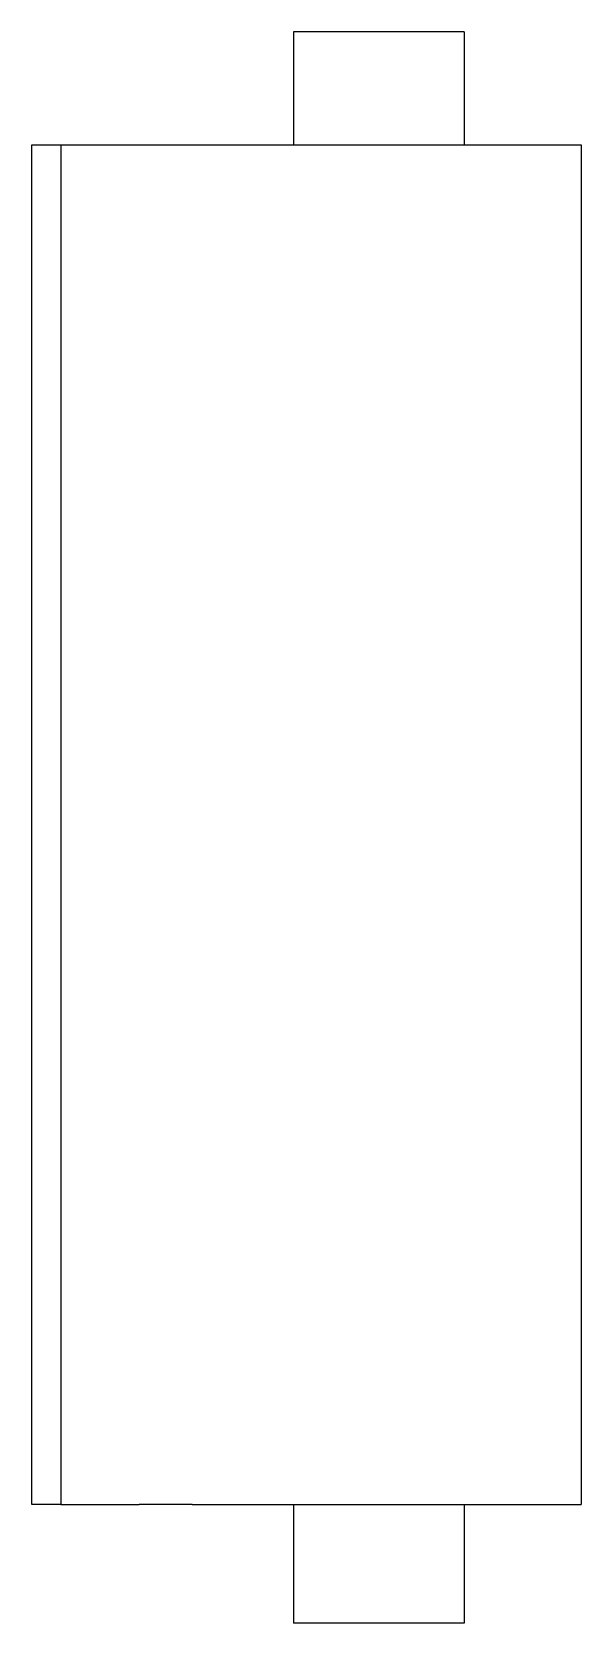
# Model space of a CAD drawing. Header units: metres. Extents: x -19 to 0, y 0 to 55.
import ezdxf

# ---------------------------------------------------------------- set-up
doc = ezdxf.new("R2010")
doc.units = ezdxf.units.M

msp = doc.modelspace()

# ---------------------------------------------------------------- linework, layer by layer
for points in [[(-9.95, 55), (-9.95, 54.922), (-9.95, 54.844), (-9.95, 54.766), (-9.95, 54.688), (-9.95, 54.61), (-9.95, 54.532), (-9.95, 54.454), (-9.95, 54.376), (-9.95, 54.298), (-9.95, 54.22), (-9.95, 54.142), (-9.95, 54.064), (-9.95, 53.986), (-9.95, 53.908), (-9.95, 53.83), (-9.95, 53.752), (-9.95, 53.674), (-9.95, 53.596), (-9.95, 53.518), (-9.95, 53.44), (-9.95, 53.362), (-9.95, 53.284), (-9.95, 53.206), (-9.95, 53.128), (-9.95, 53.05), (-9.95, 52.972), (-9.95, 52.894), (-9.95, 52.816), (-9.95, 52.738), (-9.95, 52.66), (-9.95, 52.582), (-9.95, 52.504), (-9.95, 52.426), (-9.95, 52.348), (-9.95, 52.27), (-9.95, 52.192), (-9.95, 52.114), (-9.95, 52.036), (-9.95, 51.958), (-9.95, 51.88), (-9.95, 51.802), (-9.95, 51.724), (-9.95, 51.646), (-9.95, 51.568), (-9.95, 51.49), (-9.95, 51.412), (-9.95, 51.334), (-9.95, 51.256), (-9.95, 51.178), (-9.95, 51.1)], [(-7, 55), (-7.092, 55), (-7.185, 55), (-7.277, 55), (-7.369, 55), (-7.461, 55), (-7.552, 55), (-7.643, 55), (-7.733, 55), (-7.822, 55), (-7.911, 55), (-7.999, 55), (-8.084, 55), (-8.17, 55), (-8.256, 55), (-8.338, 55), (-8.419, 55), (-8.5, 55), (-8.58, 55), (-8.656, 55), (-8.731, 55), (-8.807, 55), (-8.879, 55), (-8.948, 55), (-9.017, 55), (-9.086, 55), (-9.148, 55), (-9.209, 55), (-9.271, 55), (-9.329, 55), (-9.383, 55), (-9.437, 55), (-9.49, 55), (-9.536, 55), (-9.581, 55), (-9.626, 55), (-9.668, 55), (-9.703, 55), (-9.739, 55), (-9.774, 55), (-9.803, 55), (-9.828, 55), (-9.854, 55), (-9.878, 55), (-9.894, 55), (-9.909, 55), (-9.925, 55), (-9.934, 55), (-9.94, 55), (-9.945, 55), (-9.95, 55)], [(-4.05, 55), (-4.055, 55), (-4.06, 55), (-4.066, 55), (-4.075, 55), (-4.091, 55), (-4.106, 55), (-4.122, 55), (-4.146, 55), (-4.172, 55), (-4.197, 55), (-4.226, 55), (-4.261, 55), (-4.297, 55), (-4.332, 55), (-4.374, 55), (-4.419, 55), (-4.464, 55), (-4.51, 55), (-4.563, 55), (-4.617, 55), (-4.671, 55), (-4.729, 55), (-4.791, 55), (-4.852, 55), (-4.914, 55), (-4.983, 55), (-5.052, 55), (-5.121, 55), (-5.193, 55), (-5.269, 55), (-5.344, 55), (-5.42, 55), (-5.5, 55), (-5.581, 55), (-5.662, 55), (-5.744, 55), (-5.83, 55), (-5.916, 55), (-6.001, 55), (-6.089, 55), (-6.178, 55), (-6.267, 55), (-6.357, 55), (-6.448, 55), (-6.539, 55), (-6.631, 55), (-6.723, 55), (-6.815, 55), (-6.908, 55), (-7, 55)], [(-4.05, 55), (-4.05, 54.922), (-4.05, 54.844), (-4.05, 54.766), (-4.05, 54.688), (-4.05, 54.61), (-4.05, 54.532), (-4.05, 54.454), (-4.05, 54.376), (-4.05, 54.298), (-4.05, 54.22), (-4.05, 54.142), (-4.05, 54.064), (-4.05, 53.986), (-4.05, 53.908), (-4.05, 53.83), (-4.05, 53.752), (-4.05, 53.674), (-4.05, 53.596), (-4.05, 53.518), (-4.05, 53.44), (-4.05, 53.362), (-4.05, 53.284), (-4.05, 53.206), (-4.05, 53.128), (-4.05, 53.05), (-4.05, 52.972), (-4.05, 52.894), (-4.05, 52.816), (-4.05, 52.738), (-4.05, 52.66), (-4.05, 52.582), (-4.05, 52.504), (-4.05, 52.426), (-4.05, 52.348), (-4.05, 52.27), (-4.05, 52.192), (-4.05, 52.114), (-4.05, 52.036), (-4.05, 51.958), (-4.05, 51.88), (-4.05, 51.802), (-4.05, 51.724), (-4.05, 51.646), (-4.05, 51.568), (-4.05, 51.49), (-4.05, 51.412), (-4.05, 51.334), (-4.05, 51.256), (-4.05, 51.178), (-4.05, 51.1)], [(-19, 4.1), (-19, 5.04), (-19, 5.98), (-19, 6.92), (-19, 7.86), (-19, 8.8), (-19, 9.74), (-19, 10.68), (-19, 11.62), (-19, 12.56), (-19, 13.5), (-19, 14.44), (-19, 15.38), (-19, 16.32), (-19, 17.26), (-19, 18.2), (-19, 19.14), (-19, 20.08), (-19, 21.02), (-19, 21.96), (-19, 22.9), (-19, 23.84), (-19, 24.78), (-19, 25.72), (-19, 26.66), (-19, 27.6), (-19, 28.54), (-19, 29.48), (-19, 30.42), (-19, 31.36), (-19, 32.3), (-19, 33.24), (-19, 34.18), (-19, 35.12), (-19, 36.06), (-19, 37), (-19, 37.94), (-19, 38.88), (-19, 39.82), (-19, 40.76), (-19, 41.7), (-19, 42.64), (-19, 43.58), (-19, 44.52), (-19, 45.46), (-19, 46.4), (-19, 47.34), (-19, 48.28), (-19, 49.22), (-19, 50.16), (-19, 51.1)], [(-19, 51.1), (-18.98, 51.1), (-18.96, 51.1), (-18.94, 51.1), (-18.92, 51.1), (-18.9, 51.1), (-18.88, 51.1), (-18.86, 51.1), (-18.84, 51.1), (-18.82, 51.1), (-18.8, 51.1), (-18.78, 51.1), (-18.76, 51.1), (-18.74, 51.1), (-18.72, 51.1), (-18.7, 51.1), (-18.68, 51.1), (-18.66, 51.1), (-18.64, 51.1), (-18.62, 51.1), (-18.6, 51.1), (-18.58, 51.1), (-18.56, 51.1), (-18.54, 51.1), (-18.52, 51.1), (-18.5, 51.1), (-18.48, 51.1), (-18.46, 51.1), (-18.44, 51.1), (-18.42, 51.1), (-18.4, 51.1), (-18.38, 51.1), (-18.36, 51.1), (-18.34, 51.1), (-18.32, 51.1), (-18.3, 51.1), (-18.28, 51.1), (-18.26, 51.1), (-18.24, 51.1), (-18.22, 51.1), (-18.2, 51.1), (-18.18, 51.1), (-18.16, 51.1), (-18.14, 51.1), (-18.12, 51.1), (-18.1, 51.1), (-18.08, 51.1), (-18.06, 51.1), (-18.04, 51.1), (-18.02, 51.1), (-18, 51.1)], [(-18, 51.1), (-17.946, 51.1), (-17.892, 51.1), (-17.837, 51.1), (-17.783, 51.1), (-17.729, 51.1), (-17.675, 51.1), (-17.621, 51.1), (-17.567, 51.1), (-17.512, 51.1), (-17.458, 51.1), (-17.404, 51.1), (-17.35, 51.1), (-17.296, 51.1), (-17.242, 51.1), (-17.187, 51.1), (-17.133, 51.1), (-17.079, 51.1), (-17.025, 51.1), (-16.971, 51.1), (-16.917, 51.1), (-16.862, 51.1), (-16.808, 51.1), (-16.754, 51.1), (-16.7, 51.1), (-16.646, 51.1), (-16.592, 51.1), (-16.537, 51.1), (-16.483, 51.1), (-16.429, 51.1), (-16.375, 51.1), (-16.321, 51.1), (-16.267, 51.1), (-16.212, 51.1), (-16.158, 51.1), (-16.104, 51.1), (-16.05, 51.1), (-15.996, 51.1), (-15.942, 51.1), (-15.887, 51.1), (-15.833, 51.1), (-15.779, 51.1), (-15.725, 51.1), (-15.671, 51.1), (-15.617, 51.1), (-15.562, 51.1), (-15.508, 51.1), (-15.454, 51.1), (-15.4, 51.1), (-15.346, 51.1), (-15.292, 51.1)], [(-18, 51.1), (-18, 50.16), (-18, 49.22), (-18, 48.28), (-18, 47.34), (-18, 46.4), (-18, 45.46), (-18, 44.52), (-18, 43.58), (-18, 42.64), (-18, 41.7), (-18, 40.76), (-18, 39.82), (-18, 38.88), (-18, 37.94), (-18, 37), (-18, 36.06), (-18, 35.12), (-18, 34.18), (-18, 33.24), (-18, 32.3), (-18, 31.36), (-18, 30.42), (-18, 29.48), (-18, 28.54), (-18, 27.6), (-18, 26.66), (-18, 25.72), (-18, 24.78), (-18, 23.84), (-18, 22.9), (-18, 21.96), (-18, 21.02), (-18, 20.08), (-18, 19.14), (-18, 18.2), (-18, 17.26), (-18, 16.32), (-18, 15.38), (-18, 14.44), (-18, 13.5), (-18, 12.56), (-18, 11.62), (-18, 10.68), (-18, 9.74), (-18, 8.8), (-18, 7.86), (-18, 6.92), (-18, 5.98), (-18, 5.04), (-18, 4.1)], [(-15.292, 51.1), (-15.245, 51.1), (-15.198, 51.1), (-15.151, 51.1), (-15.105, 51.1), (-15.058, 51.1), (-15.012, 51.1), (-14.965, 51.1), (-14.919, 51.1), (-14.873, 51.1), (-14.828, 51.1), (-14.782, 51.1), (-14.737, 51.1), (-14.692, 51.1), (-14.647, 51.1), (-14.604, 51.1), (-14.56, 51.1), (-14.516, 51.1), (-14.473, 51.1), (-14.431, 51.1), (-14.389, 51.1), (-14.347, 51.1), (-14.306, 51.1), (-14.266, 51.1), (-14.226, 51.1), (-14.186, 51.1), (-14.148, 51.1), (-14.11, 51.1), (-14.072, 51.1), (-14.035, 51.1), (-14, 51.1), (-13.964, 51.1), (-13.929, 51.1), (-13.896, 51.1), (-13.863, 51.1), (-13.83, 51.1), (-13.798, 51.1), (-13.768, 51.1), (-13.738, 51.1), (-13.708, 51.1), (-13.681, 51.1), (-13.654, 51.1), (-13.627, 51.1), (-13.601, 51.1), (-13.577, 51.1), (-13.554, 51.1), (-13.53, 51.1), (-13.509, 51.1), (-13.489, 51.1), (-13.469, 51.1), (-13.449, 51.1)], [(-13.449, 51.1), (-13.266, 51.1), (-13.083, 51.1), (-12.9, 51.1), (-12.691, 51.1), (-12.446, 51.1), (-12.201, 51.1), (-11.956, 51.1), (-11.666, 51.1), (-11.368, 51.1), (-11.071, 51.1), (-10.761, 51.1), (-10.422, 51.1), (-10.083, 51.1), (-9.745, 51.1), (-9.385, 51.1), (-9.018, 51.1), (-8.651, 51.1), (-8.281, 51.1), (-7.9, 51.1), (-7.518, 51.1), (-7.137, 51.1), (-6.755, 51.1), (-6.374, 51.1), (-5.993, 51.1), (-5.611, 51.1), (-5.245, 51.1), (-4.878, 51.1), (-4.512, 51.1), (-4.158, 51.1), (-3.82, 51.1), (-3.483, 51.1), (-3.145, 51.1), (-2.844, 51.1), (-2.548, 51.1), (-2.252, 51.1), (-1.971, 51.1), (-1.729, 51.1), (-1.486, 51.1), (-1.243, 51.1), (-1.045, 51.1), (-0.865, 51.1), (-0.685, 51.1), (-0.514, 51.1), (-0.403, 51.1), (-0.292, 51.1), (-0.181, 51.1), (-0.112, 51.1), (-0.075, 51.1), (-0.037, 51.1), (0, 51.1)], [(0, 51.1), (0, 50.16), (0, 49.22), (0, 48.28), (0, 47.34), (0, 46.4), (0, 45.46), (0, 44.52), (0, 43.58), (0, 42.64), (0, 41.7), (0, 40.76), (0, 39.82), (0, 38.88), (0, 37.94), (0, 37), (0, 36.06), (0, 35.12), (0, 34.18), (0, 33.24), (0, 32.3), (0, 31.36), (0, 30.42), (0, 29.48), (0, 28.54), (0, 27.6), (0, 26.66), (0, 25.72), (0, 24.78), (0, 23.84), (0, 22.9), (0, 21.96), (0, 21.02), (0, 20.08), (0, 19.14), (0, 18.2), (0, 17.26), (0, 16.32), (0, 15.38), (0, 14.44), (0, 13.5), (0, 12.56), (0, 11.62), (0, 10.68), (0, 9.74), (0, 8.8), (0, 7.86), (0, 6.92), (0, 5.98), (0, 5.04), (0, 4.1)], [(-18, 4.1), (-18.02, 4.1), (-18.04, 4.1), (-18.06, 4.1), (-18.08, 4.1), (-18.1, 4.1), (-18.12, 4.1), (-18.14, 4.1), (-18.16, 4.1), (-18.18, 4.1), (-18.2, 4.1), (-18.22, 4.1), (-18.24, 4.1), (-18.26, 4.1), (-18.28, 4.1), (-18.3, 4.1), (-18.32, 4.1), (-18.34, 4.1), (-18.36, 4.1), (-18.38, 4.1), (-18.4, 4.1), (-18.42, 4.1), (-18.44, 4.1), (-18.46, 4.1), (-18.48, 4.1), (-18.5, 4.1), (-18.52, 4.1), (-18.54, 4.1), (-18.56, 4.1), (-18.58, 4.1), (-18.6, 4.1), (-18.62, 4.1), (-18.64, 4.1), (-18.66, 4.1), (-18.68, 4.1), (-18.7, 4.1), (-18.72, 4.1), (-18.74, 4.1), (-18.76, 4.1), (-18.78, 4.1), (-18.8, 4.1), (-18.82, 4.1), (-18.84, 4.1), (-18.86, 4.1), (-18.88, 4.1), (-18.9, 4.1), (-18.92, 4.1), (-18.94, 4.1), (-18.96, 4.1), (-18.98, 4.1), (-19, 4.1)], [(-18, 4.1), (-17.946, 4.1), (-17.892, 4.1), (-17.837, 4.1), (-17.783, 4.1), (-17.729, 4.1), (-17.675, 4.1), (-17.621, 4.1), (-17.567, 4.1), (-17.512, 4.1), (-17.458, 4.1), (-17.404, 4.1), (-17.35, 4.1), (-17.296, 4.1), (-17.242, 4.1), (-17.187, 4.1), (-17.133, 4.1), (-17.079, 4.1), (-17.025, 4.1), (-16.971, 4.1), (-16.917, 4.1), (-16.862, 4.1), (-16.808, 4.1), (-16.754, 4.1), (-16.7, 4.1), (-16.646, 4.1), (-16.592, 4.1), (-16.537, 4.1), (-16.483, 4.1), (-16.429, 4.1), (-16.375, 4.1), (-16.321, 4.1), (-16.267, 4.1), (-16.212, 4.1), (-16.158, 4.1), (-16.104, 4.1), (-16.05, 4.1), (-15.996, 4.1), (-15.942, 4.1), (-15.887, 4.1), (-15.833, 4.1), (-15.779, 4.1), (-15.725, 4.1), (-15.671, 4.1), (-15.617, 4.1), (-15.562, 4.1), (-15.508, 4.1), (-15.454, 4.1), (-15.4, 4.1), (-15.346, 4.1), (-15.292, 4.1)], [(-13.449, 4.1), (-13.469, 4.1), (-13.489, 4.1), (-13.509, 4.1), (-13.53, 4.1), (-13.554, 4.1), (-13.577, 4.1), (-13.601, 4.1), (-13.627, 4.1), (-13.654, 4.1), (-13.681, 4.1), (-13.708, 4.1), (-13.738, 4.1), (-13.768, 4.1), (-13.798, 4.1), (-13.83, 4.1), (-13.863, 4.1), (-13.896, 4.1), (-13.929, 4.1), (-13.964, 4.1), (-14, 4.1), (-14.035, 4.1), (-14.072, 4.1), (-14.11, 4.1), (-14.148, 4.1), (-14.186, 4.1), (-14.226, 4.1), (-14.266, 4.1), (-14.306, 4.1), (-14.347, 4.1), (-14.389, 4.1), (-14.431, 4.1), (-14.473, 4.1), (-14.516, 4.1), (-14.56, 4.1), (-14.604, 4.1), (-14.647, 4.1), (-14.692, 4.1), (-14.737, 4.1), (-14.782, 4.1), (-14.828, 4.1), (-14.873, 4.1), (-14.919, 4.1), (-14.965, 4.1), (-15.012, 4.1), (-15.058, 4.1), (-15.105, 4.1), (-15.151, 4.1), (-15.198, 4.1), (-15.245, 4.1), (-15.292, 4.1)], [(-13.449, 4.1), (-13.266, 4.1), (-13.083, 4.1), (-12.9, 4.1), (-12.691, 4.1), (-12.446, 4.1), (-12.201, 4.1), (-11.956, 4.1), (-11.666, 4.1), (-11.368, 4.1), (-11.071, 4.1), (-10.761, 4.1), (-10.422, 4.1), (-10.083, 4.1), (-9.745, 4.1), (-9.385, 4.1), (-9.018, 4.1), (-8.651, 4.1), (-8.281, 4.1), (-7.9, 4.1), (-7.518, 4.1), (-7.137, 4.1), (-6.755, 4.1), (-6.374, 4.1), (-5.993, 4.1), (-5.611, 4.1), (-5.245, 4.1), (-4.878, 4.1), (-4.512, 4.1), (-4.158, 4.1), (-3.82, 4.1), (-3.483, 4.1), (-3.145, 4.1), (-2.844, 4.1), (-2.548, 4.1), (-2.252, 4.1), (-1.971, 4.1), (-1.729, 4.1), (-1.486, 4.1), (-1.243, 4.1), (-1.045, 4.1), (-0.865, 4.1), (-0.685, 4.1), (-0.514, 4.1), (-0.403, 4.1), (-0.292, 4.1), (-0.181, 4.1), (-0.112, 4.1), (-0.075, 4.1), (-0.037, 4.1), (0, 4.1)], [(-9.95, 4.1), (-9.95, 4.018), (-9.95, 3.936), (-9.95, 3.854), (-9.95, 3.772), (-9.95, 3.69), (-9.95, 3.608), (-9.95, 3.526), (-9.95, 3.444), (-9.95, 3.362), (-9.95, 3.28), (-9.95, 3.198), (-9.95, 3.116), (-9.95, 3.034), (-9.95, 2.952), (-9.95, 2.87), (-9.95, 2.788), (-9.95, 2.706), (-9.95, 2.624), (-9.95, 2.542), (-9.95, 2.46), (-9.95, 2.378), (-9.95, 2.296), (-9.95, 2.214), (-9.95, 2.132), (-9.95, 2.05), (-9.95, 1.968), (-9.95, 1.886), (-9.95, 1.804), (-9.95, 1.722), (-9.95, 1.64), (-9.95, 1.558), (-9.95, 1.476), (-9.95, 1.394), (-9.95, 1.312), (-9.95, 1.23), (-9.95, 1.148), (-9.95, 1.066), (-9.95, 0.984), (-9.95, 0.902), (-9.95, 0.82), (-9.95, 0.738), (-9.95, 0.656), (-9.95, 0.574), (-9.95, 0.492), (-9.95, 0.41), (-9.95, 0.328), (-9.95, 0.246), (-9.95, 0.164), (-9.95, 0.082), (-9.95, 0)], [(-4.05, 4.1), (-4.05, 4.018), (-4.05, 3.936), (-4.05, 3.854), (-4.05, 3.772), (-4.05, 3.69), (-4.05, 3.608), (-4.05, 3.526), (-4.05, 3.444), (-4.05, 3.362), (-4.05, 3.28), (-4.05, 3.198), (-4.05, 3.116), (-4.05, 3.034), (-4.05, 2.952), (-4.05, 2.87), (-4.05, 2.788), (-4.05, 2.706), (-4.05, 2.624), (-4.05, 2.542), (-4.05, 2.46), (-4.05, 2.378), (-4.05, 2.296), (-4.05, 2.214), (-4.05, 2.132), (-4.05, 2.05), (-4.05, 1.968), (-4.05, 1.886), (-4.05, 1.804), (-4.05, 1.722), (-4.05, 1.64), (-4.05, 1.558), (-4.05, 1.476), (-4.05, 1.394), (-4.05, 1.312), (-4.05, 1.23), (-4.05, 1.148), (-4.05, 1.066), (-4.05, 0.984), (-4.05, 0.902), (-4.05, 0.82), (-4.05, 0.738), (-4.05, 0.656), (-4.05, 0.574), (-4.05, 0.492), (-4.05, 0.41), (-4.05, 0.328), (-4.05, 0.246), (-4.05, 0.164), (-4.05, 0.082), (-4.05, 0)], [(-7, 0), (-7.092, 0), (-7.185, 0), (-7.277, 0), (-7.369, 0), (-7.461, 0), (-7.552, 0), (-7.643, 0), (-7.733, 0), (-7.822, 0), (-7.911, 0), (-7.999, 0), (-8.084, 0), (-8.17, 0), (-8.256, 0), (-8.338, 0), (-8.419, 0), (-8.5, 0), (-8.58, 0), (-8.656, 0), (-8.731, 0), (-8.807, 0), (-8.879, 0), (-8.948, 0), (-9.017, 0), (-9.086, 0), (-9.148, 0), (-9.209, 0), (-9.271, 0), (-9.329, 0), (-9.383, 0), (-9.437, 0), (-9.49, 0), (-9.536, 0), (-9.581, 0), (-9.626, 0), (-9.668, 0), (-9.703, 0), (-9.739, 0), (-9.774, 0), (-9.803, 0), (-9.828, 0), (-9.854, 0), (-9.878, 0), (-9.894, 0), (-9.909, 0), (-9.925, 0), (-9.934, 0), (-9.94, 0), (-9.945, 0), (-9.95, 0)], [(-4.05, 0), (-4.055, 0), (-4.06, 0), (-4.066, 0), (-4.075, 0), (-4.091, 0), (-4.106, 0), (-4.122, 0), (-4.146, 0), (-4.172, 0), (-4.197, 0), (-4.226, 0), (-4.261, 0), (-4.297, 0), (-4.332, 0), (-4.374, 0), (-4.419, 0), (-4.464, 0), (-4.51, 0), (-4.563, 0), (-4.617, 0), (-4.671, 0), (-4.729, 0), (-4.791, 0), (-4.852, 0), (-4.914, 0), (-4.983, 0), (-5.052, 0), (-5.121, 0), (-5.193, 0), (-5.269, 0), (-5.344, 0), (-5.42, 0), (-5.5, 0), (-5.581, 0), (-5.662, 0), (-5.744, 0), (-5.83, 0), (-5.916, 0), (-6.001, 0), (-6.089, 0), (-6.178, 0), (-6.267, 0), (-6.357, 0), (-6.448, 0), (-6.539, 0), (-6.631, 0), (-6.723, 0), (-6.815, 0), (-6.908, 0), (-7, 0)]]:
    msp.add_lwpolyline(points)

doc.saveas('drawing.dxf')
